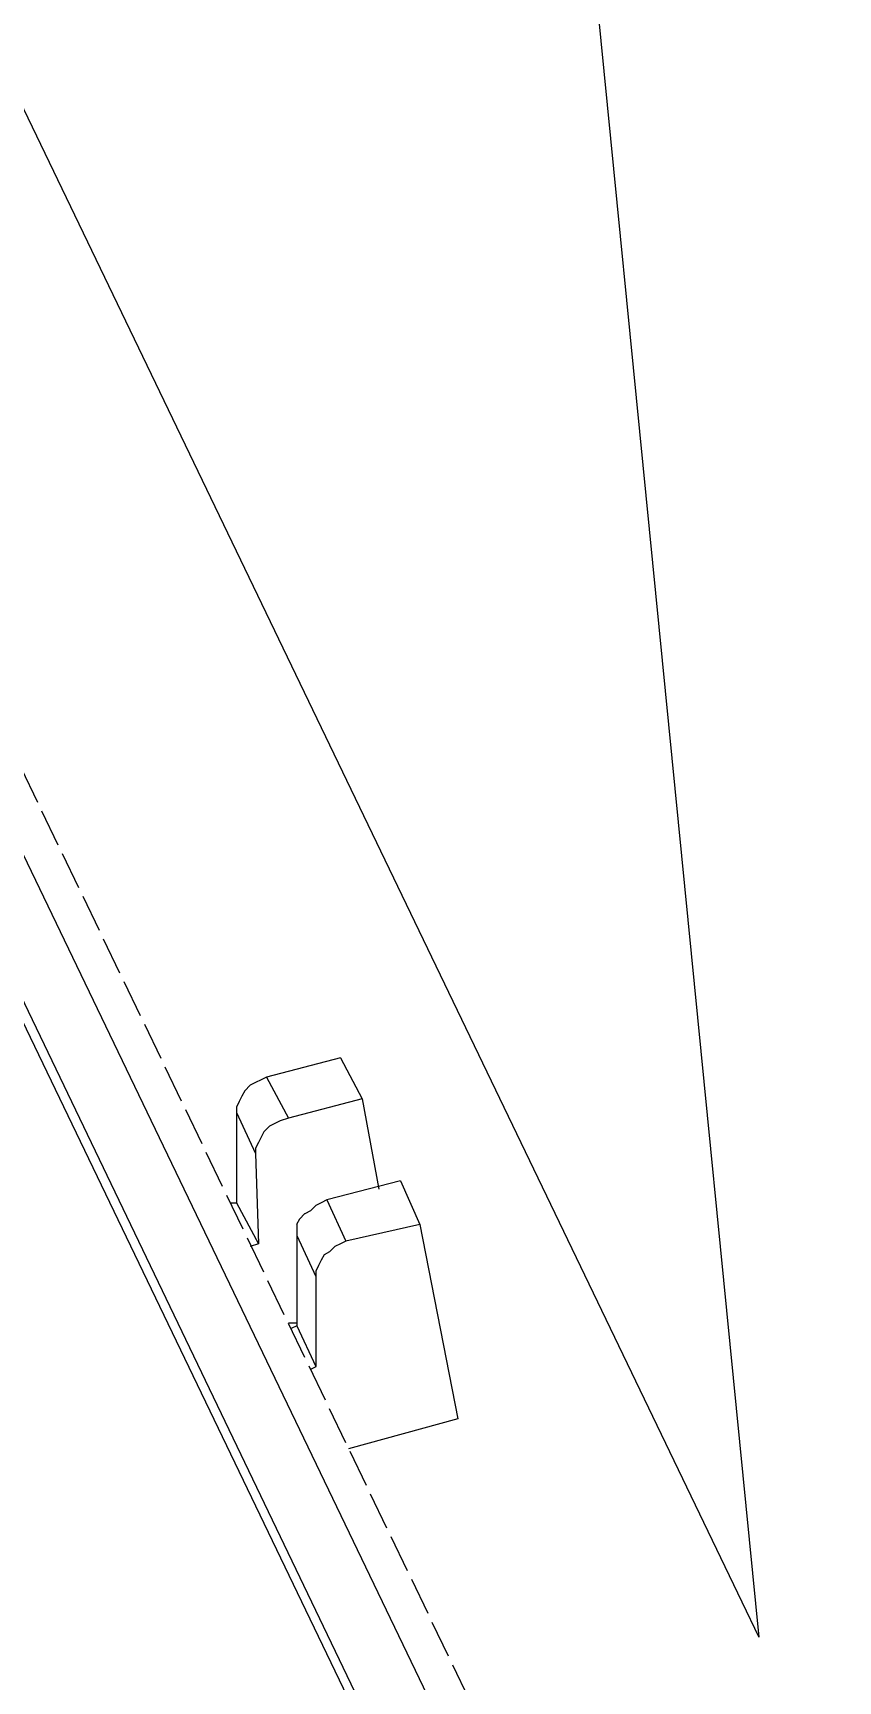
# Model space of a CAD drawing. Header units: millimetres. Extents: x 25 to 550, y -188 to 205.
# Drawn here: x 129.63 to 137.94, y -134.73 to -117.72 of the extents above; entities that cross this region are included whole.
import ezdxf

# ---------------------------------------------------------------- set-up
doc = ezdxf.new("R2010")
doc.units = ezdxf.units.MM
doc.linetypes.add('PDF_IMPORT', pattern=[1, 0.8, -0.2])
doc.layers.add('PDF_图层 1', color=7, linetype='Continuous', true_color=0x231f20)

msp = doc.modelspace()

# ---------------------------------------------------------------- linework, layer by layer
at = {"layer": 'PDF_图层 1', "color": 7, "lineweight": -3}
for points in [[(127.862, -115.038), (137.117, -134.282)], [(135.255, -115.434), (137.117, -134.282)], [(125.774, -118.396), (138.979, -145.879)], [(128.032, -124.604), (134.126, -137.301)], [(128.003, -124.773), (133.646, -136.511)], [(132.8, -128.3), (132.038, -128.498)], [(132.8, -128.3), (133.025, -128.723)], [(131.869, -128.583), (131.813, -128.639)], [(131.925, -128.554), (131.869, -128.583)], [(131.982, -128.526), (131.925, -128.554)], [(132.038, -128.498), (131.982, -128.526)], [(132.038, -128.498), (132.264, -128.921)], [(131.756, -128.751), (131.727, -128.808)], [(131.784, -128.695), (131.756, -128.751)], [(131.813, -128.639), (131.784, -128.695)], [(133.025, -128.724), (132.264, -128.921)], [(133.025, -128.724), (133.195, -129.654)], [(131.728, -128.808), (131.728, -128.864)], [(131.728, -128.865), (131.925, -129.288)], [(131.728, -128.865), (131.728, -129.796)], [(132.264, -128.921), (132.179, -128.949), (132.122, -128.977), (132.067, -129.006), (132.01, -129.062), (131.981, -129.118), (131.954, -129.175), (131.925, -129.231), (131.925, -129.288)], [(131.925, -129.288), (131.954, -130.219)], [(133.421, -129.57), (132.659, -129.767)], [(133.421, -129.57), (133.618, -130.021)], [(131.671, -129.796), (131.728, -129.796)], [(131.728, -129.796), (131.953, -130.219)], [(132.602, -129.796), (132.546, -129.824)], [(132.659, -129.767), (132.603, -129.796)], [(132.659, -129.767), (132.856, -130.191)], [(132.377, -129.965), (132.348, -130.021)], [(132.433, -129.908), (132.377, -129.965)], [(132.49, -129.88), (132.433, -129.909)], [(132.546, -129.824), (132.49, -129.88)], [(132.349, -130.021), (132.349, -130.078)], [(132.349, -130.078), (132.349, -130.134)], [(132.349, -130.134), (132.546, -130.557)], [(132.349, -130.134), (132.349, -131.065)], [(133.618, -130.021), (132.857, -130.191)], [(133.618, -130.021), (134.013, -132.025)], [(131.954, -130.219), (131.868, -130.247)], [(132.856, -130.191), (132.8, -130.219), (132.744, -130.247), (132.687, -130.303), (132.631, -130.332), (132.603, -130.388), (132.574, -130.445), (132.546, -130.501), (132.546, -130.557)], [(132.546, -130.557), (132.546, -131.488)], [(132.264, -131.037), (132.349, -131.037)], [(132.349, -131.065), (132.292, -131.094)], [(132.349, -131.065), (132.546, -131.488)], [(132.546, -131.489), (132.49, -131.517)], [(134.013, -132.025), (132.885, -132.335)]]:
    msp.add_lwpolyline(points, dxfattribs=at)
at = {"layer": 'PDF_图层 1', "color": 7, "linetype": 'PDF_IMPORT', "lineweight": -3, "ltscale": 0.486414}
msp.add_lwpolyline([(126.113, -118.255), (139.628, -146.359)], dxfattribs=at)

doc.saveas('drawing.dxf')
